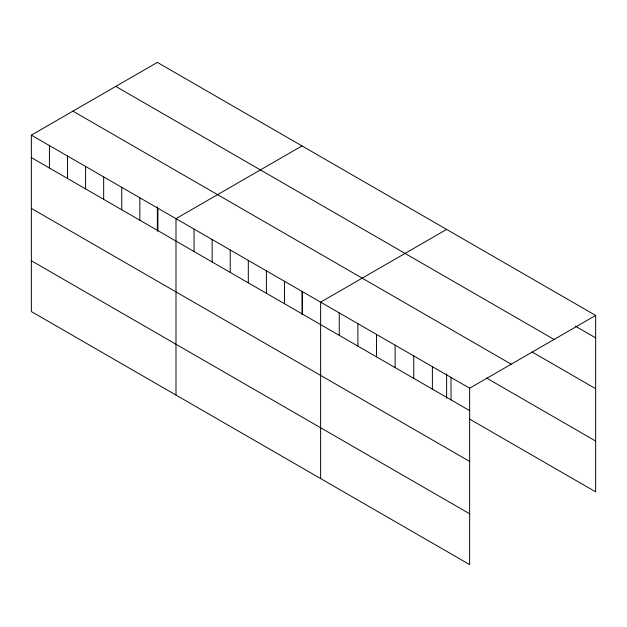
<?xml version="1.0" encoding="UTF-8"?>
<svg xmlns="http://www.w3.org/2000/svg" width="627" height="627" viewBox="0 0 627 627"><rect width="100%" height="100%" fill="white"/><g stroke="black" fill="none" stroke-linecap="round" stroke-linejoin="round"><path stroke-width="0.94" d="M31.35 135.15L469.647 388.191L469.647 564.598L31.35 311.556L31.35 135.15L157.353 62.402L595.65 315.444L595.65 491.85L469.49 419.016M301.995 145.903L175.991 218.651L175.991 395.057M446.628 229.411L320.624 302.159L320.624 478.566M469.647 388.191L595.65 315.444M575.327 326.15L595.65 337.882M115.776 86.408L554.072 339.45M532.151 352.029L595.65 388.693M72.928 111.144L511.224 364.185M486.427 377.979L595.65 441.04M31.35 157.581L469.647 410.63M31.35 208.391L469.647 461.441M31.35 260.746L469.647 513.787M451.017 377.438L451.017 399.877M446.628 373.825L446.628 398.286M432.387 366.685L432.387 389.116M413.765 355.932L413.765 378.363M395.135 345.179L395.135 367.61M376.506 334.418L376.506 356.857M357.884 323.665L357.884 346.104M339.254 312.912L339.254 335.343M302.543 291.72L302.543 314.151M301.995 291.257L301.995 314.785M284.462 281.28L284.462 303.719M266.389 270.84L266.389 293.279M248.308 260.409L248.308 282.84M230.227 249.969L230.227 272.4M212.145 239.53L212.145 261.961M194.064 229.09L194.064 251.521M157.91 208.211L157.91 230.65M157.353 206.816L157.353 231.277M139.829 197.779L139.829 220.21M121.748 187.34L121.748 209.771M103.667 176.9L103.667 199.331M85.585 166.461L85.585 188.892M67.512 156.021L67.512 178.46M49.431 145.582L49.431 168.02"/></g></svg>
